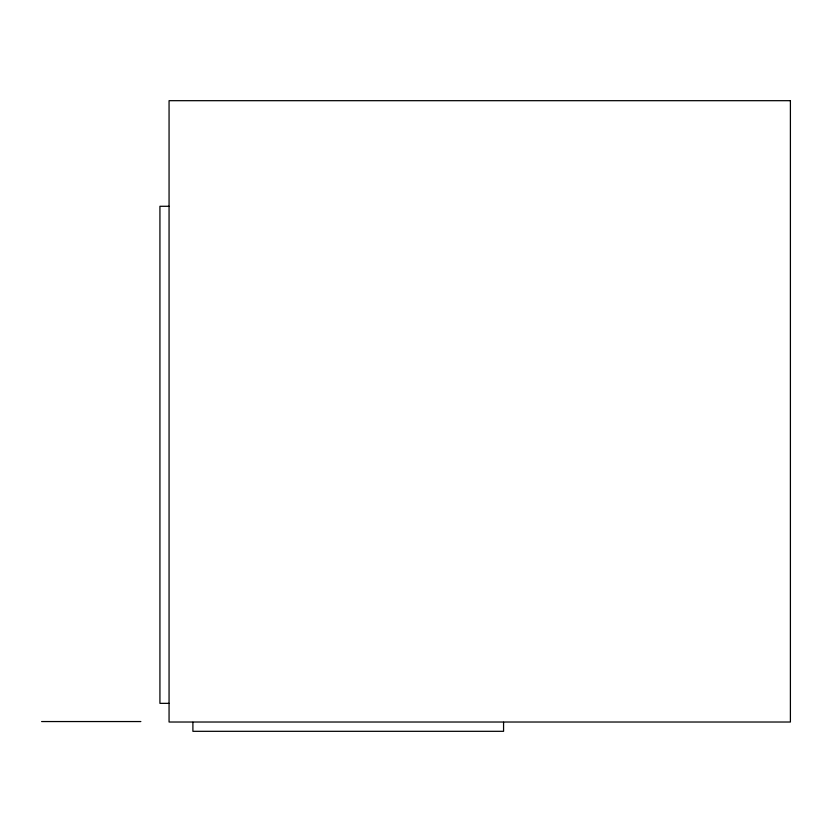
<?xml version="1.0" encoding="UTF-8"?>
<svg xmlns="http://www.w3.org/2000/svg" width="832" height="832" viewBox="0 0 832 832"><rect width="100%" height="100%" fill="white"/><g stroke="black" fill="none" stroke-linecap="round" stroke-linejoin="round"><path stroke-width="1.25" d="M168.99 206.284L159.931 206.284L159.931 703.352L168.99 703.352M41.6 721.552L140.858 721.552M503.568 722.259L503.568 731.318L192.899 731.318L192.899 722.259M790.4 100.682L169.062 100.682L169.062 722.02L790.4 722.02L790.4 100.682"/></g></svg>
